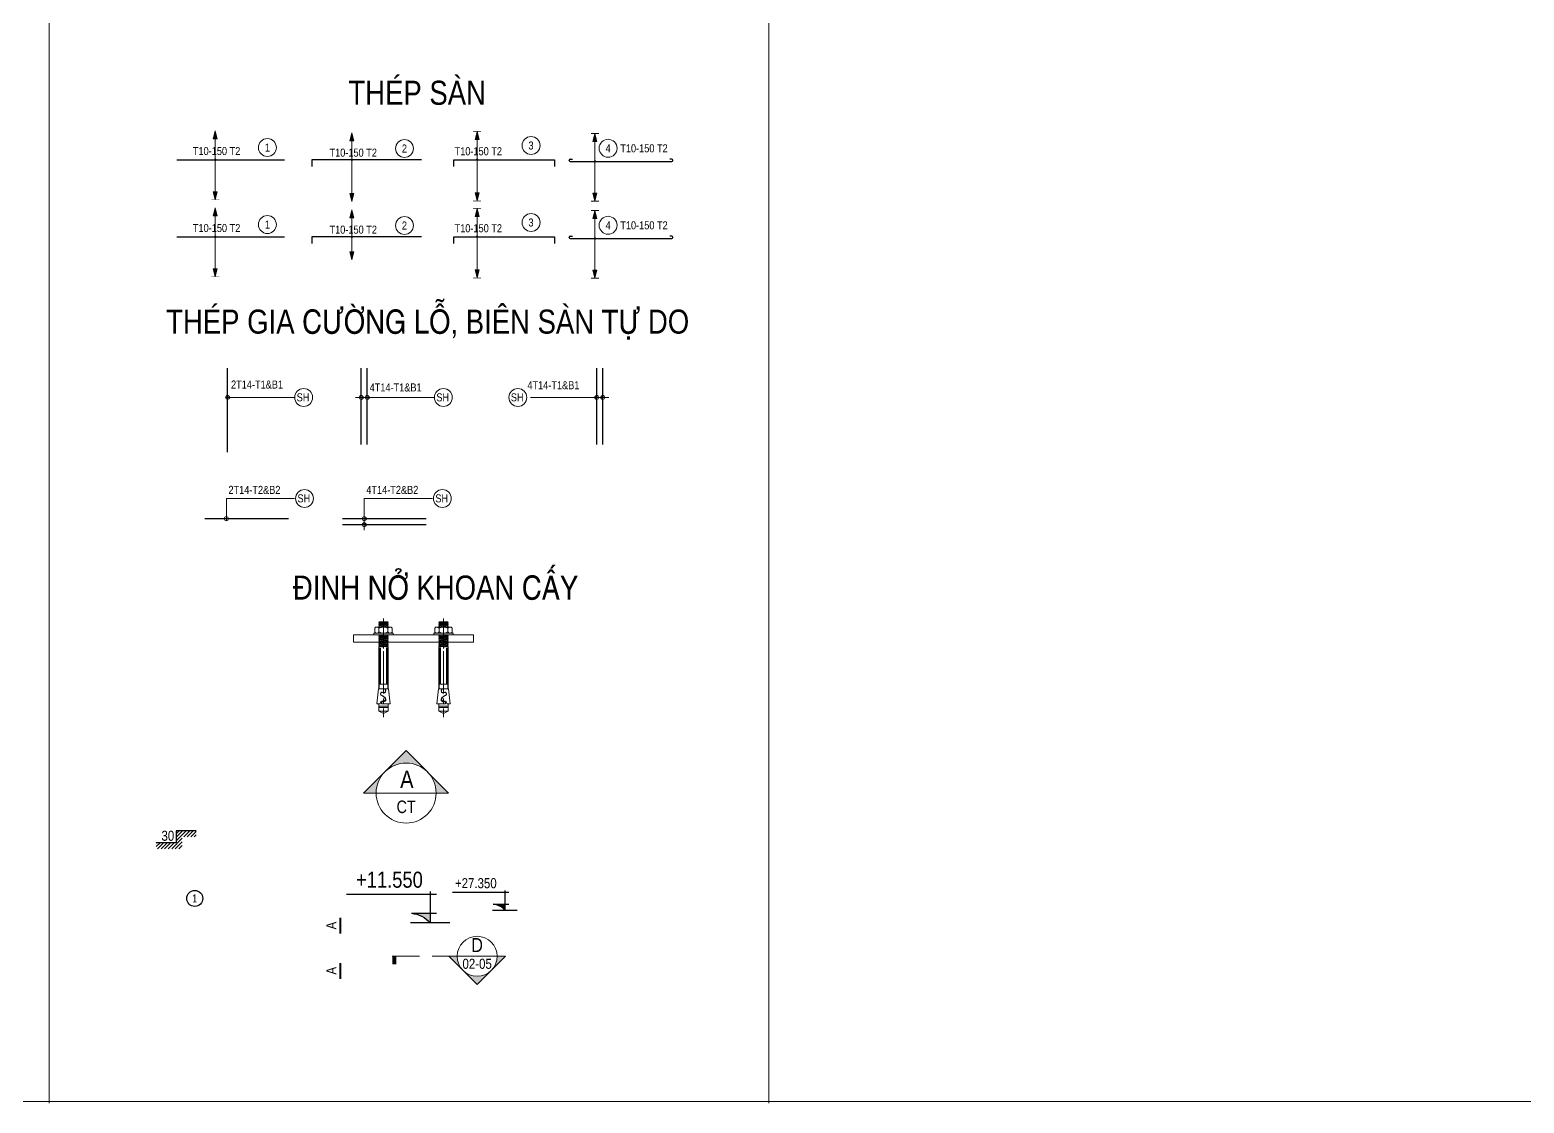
# Model space of a CAD drawing. Header units: millimetres. Extents: x -360107 to 123116000, y -52137 to 86044500.
# Drawn here: x -283743 to -246409, y 86883 to 113694 of the extents above; entities that cross this region are included whole.
import ezdxf
from ezdxf.enums import TextEntityAlignment as Align

# ---------------------------------------------------------------- set-up
doc = ezdxf.new("R2010")
doc.units = ezdxf.units.MM
doc.header["$LTSCALE"] = 100
doc.header["$MEASUREMENT"] = 0
for name, pattern in [('CENTER', [50.8, 31.75, -6.35, 6.35, -6.35]), ('CENTER2', [1.125, 0.75, -0.125, 0.125, -0.125]), ('HIDDEN2', [0.1875, 0.125, -0.0625])]:
    doc.linetypes.add(name, pattern=pattern)
for name, color, linetype in [('05-GB-Hatch', 8, 'Continuous'), ('10-GB-Text', 4, 'Continuous'), ('11-GB-Cao Do', 7, 'Continuous'), ('14-GB-Rebar-X', 201, 'Continuous'), ('15-GB-Rebar-Y', 5, 'Continuous'), ('19-GB-Tie', 210, 'Continuous'), ('25-GB-Thep GC', 6, 'Continuous')]:
    doc.layers.add(name, color=color, linetype=linetype)
for name, color, linetype, lineweight in [('12-GB-Ky Hieu', 232, 'Continuous', 13), ('13-GB-Dgc', 253, 'Continuous', 15), ('20-GB-GC', 145, 'Continuous', 25)]:
    doc.layers.add(name, color=color, linetype=linetype, lineweight=lineweight)
doc.styles.add('02-GB-VNI-Helve', font='VNI-Helve-Condense.TTF')
doc.styles.add('VNI-Helve', font='VNI-Helve-Condense.TTF')

# ---------------------------------------------------------------- blocks, each defined once
blk = doc.blocks.new('*U91')
at = {"layer": '13-GB-Dgc'}
h = blk.add_hatch(color=256, dxfattribs=at)
h.paths.add_polyline_path([(0, 520), (50, 520), (0, 720)])
h.paths.add_polyline_path([(0, 720), (-50, 520), (0, 520)])
h = blk.add_hatch(color=256, dxfattribs=at)
h.paths.add_polyline_path([(0, -800), (50, -800), (0, -1000)])
h.paths.add_polyline_path([(0, -1000), (-50, -800), (0, -800)])
blk.add_line((-960, 0), (1730, 0))
blk.add_line((0, 720), (0, -1000), dxfattribs=at)
at = {"layer": '13-GB-Dgc', "const_width": 5}
for points in [[(100, 720), (-100, 720)], [(100, -1000), (-100, -1000)]]:
    blk.add_lwpolyline(points, dxfattribs=at)
at = {"layer": '13-GB-Dgc'}
for points in [[(50, 520), (0, 720), (-50, 520)], [(50, -800), (0, -1000), (-50, -800)]]:
    blk.add_lwpolyline(points, close=True, dxfattribs=at)
at = {"layer": '13-GB-Dgc', "const_width": 30}
blk.add_lwpolyline([(-15, 0, 1), (15, 0, 1)], format="xyb", close=True, dxfattribs=at)
at = {"layer": '13-GB-Dgc'}
blk.add_circle((1301, 305), 224, dxfattribs=at)
at = {"layer": '10-GB-Text', "color": 141, "style": '02-GB-VNI-Helve'}
blk.add_attdef('1', text='', height=200, dxfattribs=at).set_placement((1302, 305), align=Align.MIDDLE_CENTER)
at = {"layer": '10-GB-Text', "color": 71, "style": '02-GB-VNI-Helve', "flags": 8}
blk.add_attdef('2', text='', height=200, dxfattribs=at).set_placement((-560, 218), align=Align.MIDDLE_LEFT)
blk = doc.blocks.new('*U98')
at = {"layer": '13-GB-Dgc'}
h = blk.add_hatch(color=256, dxfattribs=at)
h.paths.add_polyline_path([(0, 470), (50, 470), (0, 670)])
h.paths.add_polyline_path([(0, 670), (-50, 470), (0, 470)])
h = blk.add_hatch(color=256, dxfattribs=at)
h.paths.add_polyline_path([(0, -840), (50, -840), (0, -1040)])
h.paths.add_polyline_path([(0, -1040), (-50, -840), (0, -840)])
blk.add_lwpolyline([(1735, 0), (1735, 0, 0.414214), (1735, 0), (-1005, 0), (-1005, -170)], format="xyb")
blk.add_line((0, -1040), (0, 670), dxfattribs=at)
at = {"layer": '13-GB-Dgc', "const_width": 5}
for points in [[(100, 670), (-100, 670)], [(100, -1040), (-100, -1040)]]:
    blk.add_lwpolyline(points, dxfattribs=at)
at = {"layer": '13-GB-Dgc'}
for points in [[(50, 470), (0, 670), (-50, 470)], [(50, -840), (0, -1040), (-50, -840)]]:
    blk.add_lwpolyline(points, close=True, dxfattribs=at)
at = {"layer": '13-GB-Dgc', "const_width": 30}
blk.add_lwpolyline([(-15, 0, 1), (15, 0, 1)], format="xyb", close=True, dxfattribs=at)
at = {"layer": '13-GB-Dgc'}
blk.add_circle((1313, 281), 224, dxfattribs=at)
at = {"layer": '10-GB-Text', "color": 141, "style": '02-GB-VNI-Helve', "flags": 8}
blk.add_attdef('1', text='', height=200, dxfattribs=at).set_placement((1311, 281), align=Align.MIDDLE_CENTER)
at = {"layer": '10-GB-Text', "color": 71, "style": '02-GB-VNI-Helve', "flags": 8}
blk.add_attdef('2', text='', height=200, dxfattribs=at).set_placement((-560, 178), align=Align.MIDDLE_LEFT)
blk = doc.blocks.new('*U99')
at = {"layer": '13-GB-Dgc'}
h = blk.add_hatch(color=256, dxfattribs=at)
h.paths.add_polyline_path([(0, 510), (50, 510), (0, 710)])
h.paths.add_polyline_path([(0, 710), (-50, 510), (0, 510)])
h = blk.add_hatch(color=256, dxfattribs=at)
h.paths.add_polyline_path([(0, -830), (50, -830), (0, -1030)])
h.paths.add_polyline_path([(0, -1030), (-50, -830), (0, -830)])
blk.add_lwpolyline([(-585, -170), (-585, 0), (1935, 0), (1935, -170)])
blk.add_line((0, 710), (0, -1030), dxfattribs=at)
at = {"layer": '13-GB-Dgc', "const_width": 20}
for points in [[(100, 710), (-100, 710)], [(100, -1030), (-100, -1030)]]:
    blk.add_lwpolyline(points, dxfattribs=at)
at = {"layer": '13-GB-Dgc'}
for points in [[(50, 510), (0, 710), (-50, 510)], [(50, -830), (0, -1030), (-50, -830)]]:
    blk.add_lwpolyline(points, close=True, dxfattribs=at)
at = {"layer": '13-GB-Dgc', "const_width": 30}
blk.add_lwpolyline([(-15, 0, 1), (15, 0, 1)], format="xyb", close=True, dxfattribs=at)
at = {"layer": '13-GB-Dgc'}
blk.add_circle((1349, 356), 224, dxfattribs=at)
at = {"layer": '10-GB-Text', "color": 141, "style": 'VNI-Helve', "flags": 8}
blk.add_attdef('1', text='', height=200, dxfattribs=at).set_placement((1347, 356), align=Align.MIDDLE_CENTER)
at = {"layer": '10-GB-Text', "color": 71, "style": 'VNI-Helve', "flags": 8}
blk.add_attdef('2', text='', height=200, dxfattribs=at).set_placement((-562, 213), align=Align.MIDDLE_LEFT)
blk = doc.blocks.new('*U87')
at = {"layer": '13-GB-Dgc'}
blk.add_circle((735, 1902), 224, dxfattribs=at)
at = {"layer": '25-GB-Thep GC', "linetype": 'ByBlock'}
for points in [[(1910, 0), (1910, 0), (1910, 0), (0, 0), (0, 0)], [(1910, -150), (1910, -150), (1910, -150), (0, -150), (0, -150)]]:
    blk.add_lwpolyline(points, dxfattribs=at)
at = {"layer": '10-GB-Text', "color": 141, "style": '02-GB-VNI-Helve', "flags": 8}
blk.add_attdef('1', text='', height=200, rotation=90, dxfattribs=at).set_placement((732, 1886), align=Align.MIDDLE_CENTER)
at = {"layer": '10-GB-Text', "color": 71, "style": '02-GB-VNI-Helve', "flags": 8}
blk.add_attdef('2', text='', height=200, rotation=90, dxfattribs=at).set_placement((485, 60), align=Align.MIDDLE_LEFT)
blk = doc.blocks.new('*U89')
at = {"layer": '13-GB-Dgc'}
blk.add_circle((2491, 506), 224, dxfattribs=at)
at = {"layer": '25-GB-Thep GC', "linetype": 'ByBlock'}
for points in [[(2090, 0), (2090, 0), (2090, 0), (0, 0), (0, 0)], [(2090, -150), (2090, -150), (2090, -150), (0, -150), (0, -150)]]:
    blk.add_lwpolyline(points, dxfattribs=at)
at = {"layer": '10-GB-Text', "color": 71, "style": '02-GB-VNI-Helve', "flags": 8}
blk.add_attdef('2', text='', height=200, dxfattribs=at).set_placement((591, 721), align=Align.MIDDLE_LEFT)
at = {"layer": '10-GB-Text', "color": 141, "style": '02-GB-VNI-Helve', "flags": 8}
blk.add_attdef('1', text='', height=200, dxfattribs=at).set_placement((2475, 509), align=Align.MIDDLE_CENTER)
blk = doc.blocks.new('*U90')
at = {"layer": '13-GB-Dgc'}
blk.add_circle((735, 1902), 224, dxfattribs=at)
at = {"layer": '25-GB-Thep GC', "linetype": 'ByBlock'}
blk.add_lwpolyline([(2100, 0), (2100, 0), (2100, 0), (0, 0), (0, 0)], dxfattribs=at)
blk.add_lwpolyline([(2100, 0), (2100, 0), (2100, 0), (0, 0), (0, 0)], dxfattribs=at)
at = {"layer": '10-GB-Text', "color": 141, "style": '02-GB-VNI-Helve', "flags": 8}
blk.add_attdef('1', text='', height=200, rotation=90, dxfattribs=at).set_placement((732, 1886), align=Align.MIDDLE_CENTER)
at = {"layer": '10-GB-Text', "color": 71, "style": '02-GB-VNI-Helve', "flags": 8}
blk.add_attdef('2', text='', height=200, rotation=90, dxfattribs=at).set_placement((412, 87), align=Align.MIDDLE_LEFT)
blk = doc.blocks.new('*U88')
at = {"layer": '13-GB-Dgc'}
blk.add_circle((2491, 506), 224, dxfattribs=at)
at = {"layer": '25-GB-Thep GC', "linetype": 'ByBlock'}
blk.add_lwpolyline([(2090, 0), (2090, 0), (2090, 0), (0, 0), (0, 0)], dxfattribs=at)
blk.add_lwpolyline([(2090, 0), (2090, 0), (2090, 0), (0, 0), (0, 0)], dxfattribs=at)
at = {"layer": '10-GB-Text', "color": 71, "style": '02-GB-VNI-Helve', "flags": 8}
blk.add_attdef('2', text='', height=200, dxfattribs=at).set_placement((591, 721), align=Align.MIDDLE_LEFT)
at = {"layer": '10-GB-Text', "color": 141, "style": '02-GB-VNI-Helve', "flags": 8}
blk.add_attdef('1', text='', height=200, dxfattribs=at).set_placement((2475, 509), align=Align.MIDDLE_CENTER)
blk = doc.blocks.new('SN3')
at = {"layer": '12-GB-Ky Hieu'}
h = blk.add_hatch(color=256, dxfattribs=at)
edge = h.paths.add_edge_path()
edge.add_line((-849, 0), (-424, 424))
edge.add_ellipse((0, 0), major_axis=(-424, 424), ratio=1, start_angle=0, end_angle=45)
edge.add_line((-600, 0), (-849, 0))
edge = h.paths.add_edge_path()
edge.add_line((-424, 424), (0, 849))
edge.add_line((0, 849), (424, 424))
edge.add_ellipse((0, 0), major_axis=(-424, -424), ratio=1, start_angle=180, end_angle=225)
edge.add_ellipse((0, 0), major_axis=(-424, 424), ratio=1, start_angle=315, end_angle=360)
edge = h.paths.add_edge_path()
edge.add_ellipse((0, 0), major_axis=(-424, -424), ratio=1, start_angle=135, end_angle=180)
edge.add_line((424, 424), (849, 0))
edge.add_line((849, 0), (600, 0))
blk.add_line((-600, 0), (600, 0), dxfattribs=at)
blk.add_lwpolyline([(-600, 0), (-849, 0), (0, 849), (849, 0), (600, 0)], dxfattribs=at)
blk.add_circle((0, 0), 600, dxfattribs=at)
at = {"layer": '12-GB-Ky Hieu', "color": 4, "style": '02-GB-VNI-Helve'}
for tag, height, p in [('SN3', 350, (15, 100)), ('REF', 250, (0, -400))]:
    blk.add_attdef(tag, text='', height=height, dxfattribs=at).set_placement(p, align=Align.CENTER)
blk = doc.blocks.new('*U76')
at = {"layer": '13-GB-Dgc'}
blk.add_circle((735, -2121), 224, dxfattribs=at)
at = {"layer": '25-GB-Thep GC', "linetype": 'ByBlock'}
for points in [[(1910, 0), (1910, 0), (1910, 0), (0, 0), (0, 0)], [(1910, -150), (1910, -150), (1910, -150), (0, -150), (0, -150)]]:
    blk.add_lwpolyline(points, dxfattribs=at)
at = {"layer": '10-GB-Text', "color": 71, "style": '02-GB-VNI-Helve', "flags": 8}
blk.add_attdef('2', text='', height=200, rotation=90, dxfattribs=at).set_placement((429, -1883), align=Align.MIDDLE_LEFT)
at = {"layer": '10-GB-Text', "color": 141, "style": '02-GB-VNI-Helve', "flags": 8}
blk.add_attdef('1', text='', height=200, rotation=90, dxfattribs=at).set_placement((732, -2138), align=Align.MIDDLE_CENTER)
blk = doc.blocks.new('*U67')
at = {"layer": '13-GB-Dgc'}
h = blk.add_hatch(color=256, dxfattribs=at)
h.paths.add_polyline_path([(0, 500), (50, 500), (0, 700)])
h.paths.add_polyline_path([(0, 700), (-50, 500), (0, 500)])
h = blk.add_hatch(color=256, dxfattribs=at)
h.paths.add_polyline_path([(0, -790), (50, -790), (0, -990)])
h.paths.add_polyline_path([(0, -990), (-50, -790), (0, -790)])
for p, q in [((-640, 25), (-640, 35)), ((-615, 60), (-560, 60)), ((-615, 0), (1925, 0)), ((1925, 60), (1870, 60)), ((1950, 25), (1950, 35))]:
    blk.add_line(p, q)
for centre, start, end in [((-615, 35), 90, 180), ((-615, 25), 180, 270), ((1925, 35), 0, 90), ((1925, 25), 270, 0)]:
    blk.add_arc(centre, 25, start, end)
blk.add_line((0, 700), (0, -990), dxfattribs=at)
at = {"layer": '13-GB-Dgc', "const_width": 20}
for points in [[(100, 700), (-100, 700)], [(100, -990), (-100, -990)]]:
    blk.add_lwpolyline(points, dxfattribs=at)
at = {"layer": '13-GB-Dgc'}
for points in [[(50, 500), (0, 700), (-50, 500)], [(50, -790), (0, -990), (-50, -790)]]:
    blk.add_lwpolyline(points, close=True, dxfattribs=at)
at = {"layer": '13-GB-Dgc', "const_width": 30}
blk.add_lwpolyline([(-15, 0, 1), (15, 0, 1)], format="xyb", close=True, dxfattribs=at)
at = {"layer": '13-GB-Dgc'}
blk.add_circle((330, 330), 224, dxfattribs=at)
at = {"layer": '10-GB-Text', "color": 141, "style": 'VNI-Helve', "flags": 8}
blk.add_attdef('1', text='', height=200, dxfattribs=at).set_placement((331, 330), align=Align.MIDDLE_CENTER)
at = {"layer": '10-GB-Text', "color": 71, "style": 'VNI-Helve', "flags": 8}
blk.add_attdef('2', text='', height=200, dxfattribs=at).set_placement((634, 330), align=Align.MIDDLE_LEFT)
blk = doc.blocks.new('*U62')
at = {"layer": '13-GB-Dgc'}
h = blk.add_hatch(color=256, dxfattribs=at)
h.paths.add_polyline_path([(0, 520), (50, 520), (0, 720)])
h.paths.add_polyline_path([(0, 720), (-50, 520), (0, 520)])
h = blk.add_hatch(color=256, dxfattribs=at)
h.paths.add_polyline_path([(0, -800), (50, -800), (0, -1000)])
h.paths.add_polyline_path([(0, -1000), (-50, -800), (0, -800)])
blk.add_line((-960, 0), (1730, 0))
blk.add_line((0, 720), (0, -1000), dxfattribs=at)
at = {"layer": '13-GB-Dgc', "const_width": 5}
for points in [[(100, 720), (-100, 720)], [(100, -1000), (-100, -1000)]]:
    blk.add_lwpolyline(points, dxfattribs=at)
at = {"layer": '13-GB-Dgc'}
for points in [[(50, 520), (0, 720), (-50, 520)], [(50, -800), (0, -1000), (-50, -800)]]:
    blk.add_lwpolyline(points, close=True, dxfattribs=at)
at = {"layer": '13-GB-Dgc', "const_width": 30}
blk.add_lwpolyline([(-15, 0, 1), (15, 0, 1)], format="xyb", close=True, dxfattribs=at)
at = {"layer": '13-GB-Dgc'}
blk.add_circle((1301, 305), 224, dxfattribs=at)
at = {"layer": '10-GB-Text', "color": 141, "style": '02-GB-VNI-Helve'}
blk.add_attdef('1', text='', height=200, dxfattribs=at).set_placement((1302, 305), align=Align.MIDDLE_CENTER)
at = {"layer": '10-GB-Text', "color": 71, "style": '02-GB-VNI-Helve', "flags": 8}
blk.add_attdef('2', text='', height=200, dxfattribs=at).set_placement((-560, 218), align=Align.MIDDLE_LEFT)
blk = doc.blocks.new('*U63')
at = {"layer": '13-GB-Dgc'}
h = blk.add_hatch(color=256, dxfattribs=at)
h.paths.add_polyline_path([(0, 470), (50, 470), (0, 670)])
h.paths.add_polyline_path([(0, 670), (-50, 470), (0, 470)])
h = blk.add_hatch(color=256, dxfattribs=at)
h.paths.add_polyline_path([(0, -380), (50, -380), (0, -580)])
h.paths.add_polyline_path([(0, -580), (-50, -380), (0, -380)])
blk.add_lwpolyline([(1735, 0), (1735, 0, 0.414214), (1735, 0), (-1005, 0), (-1005, -170)], format="xyb")
blk.add_line((0, -580), (0, 670), dxfattribs=at)
at = {"layer": '13-GB-Dgc', "const_width": 5}
for points in [[(100, 670), (-100, 670)], [(100, -580), (-100, -580)]]:
    blk.add_lwpolyline(points, dxfattribs=at)
at = {"layer": '13-GB-Dgc'}
for points in [[(50, 470), (0, 670), (-50, 470)], [(50, -380), (0, -580), (-50, -380)]]:
    blk.add_lwpolyline(points, close=True, dxfattribs=at)
at = {"layer": '13-GB-Dgc', "const_width": 30}
blk.add_lwpolyline([(-15, 0, 1), (15, 0, 1)], format="xyb", close=True, dxfattribs=at)
at = {"layer": '13-GB-Dgc'}
blk.add_circle((1313, 281), 224, dxfattribs=at)
at = {"layer": '10-GB-Text', "color": 141, "style": '02-GB-VNI-Helve', "flags": 8}
blk.add_attdef('1', text='', height=200, dxfattribs=at).set_placement((1311, 281), align=Align.MIDDLE_CENTER)
at = {"layer": '10-GB-Text', "color": 71, "style": '02-GB-VNI-Helve', "flags": 8}
blk.add_attdef('2', text='', height=200, dxfattribs=at).set_placement((-560, 178), align=Align.MIDDLE_LEFT)
blk = doc.blocks.new('*U64')
at = {"layer": '13-GB-Dgc'}
h = blk.add_hatch(color=256, dxfattribs=at)
h.paths.add_polyline_path([(0, 510), (50, 510), (0, 710)])
h.paths.add_polyline_path([(0, 710), (-50, 510), (0, 510)])
h = blk.add_hatch(color=256, dxfattribs=at)
h.paths.add_polyline_path([(0, -830), (50, -830), (0, -1030)])
h.paths.add_polyline_path([(0, -1030), (-50, -830), (0, -830)])
blk.add_lwpolyline([(-585, -170), (-585, 0), (1935, 0), (1935, -170)])
blk.add_line((0, 710), (0, -1030), dxfattribs=at)
at = {"layer": '13-GB-Dgc', "const_width": 20}
for points in [[(100, 710), (-100, 710)], [(100, -1030), (-100, -1030)]]:
    blk.add_lwpolyline(points, dxfattribs=at)
at = {"layer": '13-GB-Dgc'}
for points in [[(50, 510), (0, 710), (-50, 510)], [(50, -830), (0, -1030), (-50, -830)]]:
    blk.add_lwpolyline(points, close=True, dxfattribs=at)
at = {"layer": '13-GB-Dgc', "const_width": 30}
blk.add_lwpolyline([(-15, 0, 1), (15, 0, 1)], format="xyb", close=True, dxfattribs=at)
at = {"layer": '13-GB-Dgc'}
blk.add_circle((1349, 356), 224, dxfattribs=at)
at = {"layer": '10-GB-Text', "color": 141, "style": 'VNI-Helve', "flags": 8}
blk.add_attdef('1', text='', height=200, dxfattribs=at).set_placement((1347, 356), align=Align.MIDDLE_CENTER)
at = {"layer": '10-GB-Text', "color": 71, "style": 'VNI-Helve', "flags": 8}
blk.add_attdef('2', text='', height=200, dxfattribs=at).set_placement((-562, 213), align=Align.MIDDLE_LEFT)
blk = doc.blocks.new('*U66')
at = {"layer": '13-GB-Dgc'}
h = blk.add_hatch(color=256, dxfattribs=at)
h.paths.add_polyline_path([(0, 500), (50, 500), (0, 700)])
h.paths.add_polyline_path([(0, 700), (-50, 500), (0, 500)])
h = blk.add_hatch(color=256, dxfattribs=at)
h.paths.add_polyline_path([(0, -790), (50, -790), (0, -990)])
h.paths.add_polyline_path([(0, -990), (-50, -790), (0, -790)])
for p, q in [((-640, 25), (-640, 35)), ((-615, 60), (-560, 60)), ((-615, 0), (1925, 0)), ((1925, 60), (1870, 60)), ((1950, 25), (1950, 35))]:
    blk.add_line(p, q)
for centre, start, end in [((-615, 35), 90, 180), ((-615, 25), 180, 270), ((1925, 35), 0, 90), ((1925, 25), 270, 0)]:
    blk.add_arc(centre, 25, start, end)
blk.add_line((0, 700), (0, -990), dxfattribs=at)
at = {"layer": '13-GB-Dgc', "const_width": 20}
for points in [[(100, 700), (-100, 700)], [(100, -990), (-100, -990)]]:
    blk.add_lwpolyline(points, dxfattribs=at)
at = {"layer": '13-GB-Dgc'}
for points in [[(50, 500), (0, 700), (-50, 500)], [(50, -790), (0, -990), (-50, -790)]]:
    blk.add_lwpolyline(points, close=True, dxfattribs=at)
at = {"layer": '13-GB-Dgc', "const_width": 30}
blk.add_lwpolyline([(-15, 0, 1), (15, 0, 1)], format="xyb", close=True, dxfattribs=at)
at = {"layer": '13-GB-Dgc'}
blk.add_circle((330, 330), 224, dxfattribs=at)
at = {"layer": '10-GB-Text', "color": 141, "style": 'VNI-Helve', "flags": 8}
blk.add_attdef('1', text='', height=200, dxfattribs=at).set_placement((331, 330), align=Align.MIDDLE_CENTER)
at = {"layer": '10-GB-Text', "color": 71, "style": 'VNI-Helve', "flags": 8}
blk.add_attdef('2', text='', height=200, dxfattribs=at).set_placement((634, 330), align=Align.MIDDLE_LEFT)
blk = doc.blocks.new('DINHKHOANCAY')
at = {"layer": '12-GB-Ky Hieu', "linetype": 'CENTER2'}
blk.add_line((0, 41), (0, -205.1), dxfattribs=at)
at = {"layer": '12-GB-Ky Hieu'}
for p, q in [((24.2, 4.4), (-24.2, 4.4)), ((-24.2, 0), (-24.2, 4.4)), ((24.2, 0), (-24.2, 0)), ((-22, 7), (-22, 17)), ((16.7, 19.7), (-16.7, 19.7)), ((-10.2, 33.1), (-12, 31.4)), ((-12, 31.4), (12, 27.9)), ((-10.2, 29.6), (-12, 31.4)), ((-10.2, 29.6), (-12, 27.8)), ((-12, 27.8), (12, 24.1)), ((-10.2, 26), (-12, 27.8)), ((-10.2, 26), (-12, 24.2)), ((12, 20.5), (-12, 24.2)), ((-10.2, 22.4), (-12, 24.2)), ((-10.2, 22.4), (-12, 20.6)), ((-6, 19.7), (-12, 20.6)), ((-11, 19.7), (-12, 20.6)), ((-11.2, 16.7), (-11.2, 7.4)), ((-10.2, 33.1), (10.2, 29.6)), ((12, 31.4), (-10.2, 33.1)), ((-10.2, 29.6), (10.2, 26)), ((10.2, 22.4), (-10.2, 26)), ((-10.2, 22.4), (5.3, 19.7)), ((10.2, 33.1), (-10, 33.1)), ((-1.8, 0), (12, -2.1)), ((12, 31.3), (10.2, 33.1)), ((12, 31.4), (10.2, 29.6)), ((12, 27.8), (10.2, 29.6)), ((12, 27.8), (10.2, 26)), ((12, 24.2), (10.2, 26)), ((12, 24.2), (10.2, 22.4)), ((12, 20.6), (10.2, 22.4)), ((12, 20.6), (11.1, 19.7)), ((11.2, 16.7), (11.2, 7.4)), ((22, 7), (22, 17)), ((24.2, 0), (24.2, 4.4)), ((-10.2, 0), (-12, -1.8)), ((-10.2, -3.6), (-12, -1.8)), ((-12, -1.9), (12, -5.5)), ((-10.2, -3.6), (-12, -5.4)), ((-12, -5.4), (12, -9)), ((-10.2, -7.2), (-12, -5.4)), ((-10.2, -7.2), (-12, -9)), ((-12, -9), (12, -12.7)), ((-10.2, -10.8), (-12, -9)), ((-10.2, -10.8), (-12, -12.6)), ((-12, -12.6), (12, -16.2)), ((-10.2, -14.4), (-12, -12.6)), ((-10.2, -14.4), (-12, -16.1)), ((-10.2, -17.9), (-12, -16.1)), ((-12, -16.2), (12, -19.9)), ((-10.2, -17.9), (-12, -19.7)), ((-10.2, -21.5), (-12, -19.7)), ((-12, -19.8), (12, -23.5)), ((-10.2, -21.5), (-12, -23.3)), ((-10.2, -25.1), (-12, -23.3)), ((-12, -23.4), (12, -27)), ((-10.2, -25.1), (-12, -26.9)), ((-10.2, -28.7), (-12, -26.9)), ((-12, -27), (12, -30.6)), ((-10.2, -28.7), (-12, -30.5)), ((-12, -30.5), (-12, -134.8)), ((-11.5, -31.9), (-11.5, -122.6)), ((-10.8, -31.9), (-10.8, -122.6)), ((-10.2, -0.3), (10.2, -3.8)), ((-10.2, -3.6), (10.2, -7.1)), ((10.2, -10.7), (-10.2, -7.2)), ((10.2, -14.4), (-10.2, -10.8)), ((10.2, -17.9), (-10.2, -14.4)), ((10.2, -21.6), (-10.2, -18)), ((10.2, -25.2), (-10.2, -21.6)), ((10.2, -28.7), (-10.2, -25.2)), ((-0.7, -30.6), (-10.2, -28.9)), ((-10.1, -31.9), (-10.1, -122.6)), ((-7.6, -31.9), (-7.6, -122.6)), ((7.6, -31.9), (7.6, -122.6)), ((10.1, -31.9), (10.1, -122.6)), ((12, -2.1), (10.2, -0.3)), ((12, -2), (10.2, -3.8)), ((12, -5.6), (10.2, -3.8)), ((12, -5.6), (10.2, -7.4)), ((12, -9.2), (10.2, -7.4)), ((12, -9.2), (10.2, -11)), ((12, -12.8), (10.2, -11)), ((12, -12.8), (10.2, -14.5)), ((12, -16.3), (10.2, -14.5)), ((12, -16.3), (10.2, -18.1)), ((12, -19.9), (10.2, -18.1)), ((12, -19.9), (10.2, -21.7)), ((12, -23.5), (10.2, -21.7)), ((12, -23.5), (10.2, -25.3)), ((12, -27.1), (10.2, -25.3)), ((12, -27.1), (10.2, -28.9)), ((12, -30.7), (10.2, -28.9)), ((10.8, -31.9), (10.8, -122.6)), ((11.5, -31.9), (11.5, -122.6)), ((12, -30.5), (12, -134.8)), ((-16.4, -172.4), (-12.6, -134.7)), ((-12.6, -134.7), (0, -134.7)), ((-10.7, -123.2), (0, -123.2)), ((-10.7, -134.7), (-10.7, -123.2)), ((10.7, -123.2), (0, -123.2)), ((12.6, -134.7), (0, -134.7)), ((10.7, -134.7), (10.7, -123.2)), ((16.4, -172.4), (12.6, -134.7)), ((-16.4, -172.4), (-8.6, -172.4)), ((-12, -172.4), (-12, -190)), ((-12, -178.3), (0.2, -178.3)), ((-12, -181.2), (0, -181.2)), ((-3.7, -172.4), (0, -172.4)), ((12, -178.3), (-0.2, -178.3)), ((16.4, -172.4), (0, -172.4)), ((12, -181.2), (0, -181.2)), ((12, -172.4), (12, -190)), ((-12, -190), (0, -196.4)), ((-12, -190), (0, -190)), ((12, -190), (0, -196.4)), ((12, -190), (0, -190))]:
    blk.add_line(p, q, dxfattribs=at)
at = {"layer": '12-GB-Ky Hieu', "linetype": 'CENTER'}
blk.add_line((0, -40.1), (0, -136.7), dxfattribs=at)
at = {"layer": '12-GB-Ky Hieu'}
for points in [[(3.5, -134.7), (4.5, -136.8), (5.1, -140), (4.8, -142.2), (3.8, -143.4), (2.4, -144.1), (0.7, -144.1), (-1.4, -143.7), (-3.5, -142.9), (-5.8, -142.9), (-7, -144.5), (-7.5, -146.2), (-7.4, -149), (-6.2, -150.7), (-4.8, -151.6), (-1.5, -153.3), (0.5, -154.5), (2.5, -156.5), (4, -159.1), (4.5, -159.7), (4.7, -162.5), (3.9, -163.3), (2.1, -164.6), (-0.2, -165.3), (-2.2, -165.2), (-4.6, -165.1), (-6.4, -166), (-7.5, -167.8), (-8.1, -170.9), (-8.6, -172.4)], [(3.7, -134.7), (5, -137), (5.5, -139.7), (5.4, -141.9), (4.6, -143.4), (3, -144.6), (0.2, -144.8), (-0.9, -144.5), (-2.4, -143.9), (-3.8, -143.4), (-5.1, -143.5), (-6, -144), (-6.6, -145.3), (-6.9, -146.6), (-6.9, -147.5), (-6.7, -148.8), (-5.6, -150.3), (-3.5, -151.5), (-1.4, -152.5), (0.3, -153.5), (1.9, -154.3), (3, -155.3), (4, -156.5), (5, -158.3), (5.8, -160.5), (6.1, -162.4), (5.8, -163.9), (4.5, -165.6), (1.3, -167), (-0.8, -166.9), (-3.3, -167.1), (-4.6, -167.7), (-5, -168.4), (-5.2, -169.6), (-5.2, -170.3), (-5.3, -171), (-5, -171.6), (-4.5, -171.8), (-3.6, -172.4)]]:
    blk.add_lwpolyline(points, dxfattribs=at)
for centre, radius, start, end in [((-16.7, 13.1), 6.6, 32.6449, 143.1914), ((-16.7, 11), 6.6, 216.8086, 327.3551), ((0, -2.3), 22, 59.5226, 120.4774), ((0, 26.4), 22, 239.5226, 300.4774), ((16.7, 13.1), 6.6, 36.8086, 147.3551), ((16.7, 11), 6.6, 212.6449, 323.1914)]:
    blk.add_arc(centre, radius, start, end, dxfattribs=at)
blk = doc.blocks.new('CAO DO DAM 2')
at = {"layer": '11-GB-Cao Do'}
h = blk.add_hatch(color=7, dxfattribs=at)
edge = h.paths.add_edge_path()
edge.add_line((405.4, -120), (522.7, -120))
edge.add_line((522.7, -120), (522.7, -180))
edge.add_ellipse((390.5, -293.8), major_axis=(-0.1, 174.5), ratio=1, start_angle=-49.29549, end_angle=-4.9248)
at = {"layer": '11-GB-Cao Do', "color": 7}
for p, q in [((0, 0), (562.7, 0)), ((522.7, 16.7), (522.7, -180)), ((645.7, -180), (399.7, -180)), ((405.4, -120), (562.7, -120))]:
    blk.add_line(p, q, dxfattribs=at)
at = {"layer": '11-GB-Cao Do', "color": 7, "extrusion": (0, 0, -1)}
blk.add_ellipse((390.5, -293.8), major_axis=(0, 174.5), ratio=1, start_param=0.085793, end_param=0.860207, dxfattribs=at)
at = {"layer": '11-GB-Cao Do', "color": 7, "style": '02-GB-VNI-Helve'}
for tag, p in [('5', (268.6, 734.3)), ('4', (268.6, 573.2)), ('3', (268.6, 412.1)), ('1', (268.6, 251.1)), ('2', (268.6, 90))]:
    blk.add_attdef(tag, text='', height=100, dxfattribs=at).set_placement(p, align=Align.MIDDLE)
blk = doc.blocks.new('*U65')
blk.add_hatch(color=256).paths.add_polyline_path([(180736, 206515), (180825, 206515), (180825, 206715), (180736, 206715)])
h = blk.add_hatch(color=256)
edge = h.paths.add_edge_path()
edge.add_line((182356, 206715), (182149, 206715))
edge.add_line((182149, 206715), (182856, 206008))
edge.add_line((182856, 206008), (183563, 206715))
edge.add_line((183563, 206715), (183356, 206715))
edge.add_arc((182856, 206715), 500, 180, 360, ccw=False)
for p, q in [((180736, 206715), (181136, 206715)), ((180825, 206515), (180825, 206715)), ((182356, 206715), (183356, 206715))]:
    blk.add_line(p, q)
at = {"linetype": 'HIDDEN2', "ltscale": 50}
blk.add_line((182356, 206715), (181136, 206715), dxfattribs=at)
blk.add_lwpolyline([(182356, 206715), (182149, 206715), (182856, 206008), (183563, 206715), (183356, 206715, -1)], format="xyb", close=True)
blk.add_circle((182856, 206715), 500)
at = {"style": 'VNI-Helve', "flags": 8}
blk.add_attdef('A', text='', height=350, dxfattribs=at).set_placement((182856, 206715), align=Align.BOTTOM_CENTER)
blk.add_attdef('S-111', text='', height=250, dxfattribs=at).set_placement((182856, 206653), align=Align.TOP_CENTER)
blk = doc.blocks.new('Cao do')
at = {"layer": '11-GB-Cao Do'}
h = blk.add_hatch(color=7, dxfattribs=at)
edge = h.paths.add_edge_path()
edge.add_line((-293, 150), (0, 150))
edge.add_line((0, 150), (0, 0))
edge.add_ellipse((-331, -285), major_axis=(-308, 308), ratio=1, start_angle=265.723, end_angle=310.0937)
at = {"layer": '11-GB-Cao Do', "color": 7}
for p, q in [((-1307, 450), (100, 450)), ((0, 492), (0, 0)), ((-293, 150), (100, 150)), ((-307, 0), (307, 0))]:
    blk.add_line(p, q, dxfattribs=at)
blk.add_arc((-331, -285), 436, 40.723, 85.0937, dxfattribs=at)
at = {"layer": '11-GB-Cao Do', "style": '02-GB-VNI-Helve'}
blk.add_attdef('%%P0.000', text='', height=250, dxfattribs=at).set_placement((-728, 675), align=Align.MIDDLE)
blk = doc.blocks.new('GC SAN')
at = {"layer": '05-GB-Hatch'}
h = blk.add_hatch(dxfattribs=at)
h.set_pattern_fill('ANSI31', color=256, scale=500, style=0)
h.set_pattern_definition([(45, (-368687.85, 45405.355), (-44.194174, 44.194174), [])])
h.paths.add_polyline_path([(500, 300), (500, 150), (150, 150), (150, -150), (-500, -150), (-500, 0), (0, 0), (0, 300)])
blk.add_lwpolyline([(500, 300), (0, 300), (0, 0), (-500, 0)], dxfattribs=at)
at = {"layer": '10-GB-Text', "style": '02-GB-VNI-Helve'}
blk.add_attdef('SSLAB', text='', height=250, dxfattribs=at).set_placement((-50, 53), align=Align.RIGHT)
blk = doc.blocks.new('Daucat')
at = {"layer": '12-GB-Ky Hieu', "const_width": 100}
blk.add_lwpolyline([(-800, 0), (0, 0)], dxfattribs=at)
at = {"layer": '12-GB-Ky Hieu', "style": '02-GB-VNI-Helve'}
blk.add_attdef('A', text='', height=500, dxfattribs=at).set_placement((-387, 450), align=Align.MIDDLE)
blk = doc.blocks.new('So hieu thep')
at = {"layer": '20-GB-GC', "color": 145}
blk.add_circle((0, 0), 200, dxfattribs=at)
at = {"layer": '10-GB-Text', "color": 141, "style": '02-GB-VNI-Helve'}
blk.add_attdef('A', text='', height=200, dxfattribs=at).set_placement((0, 0), align=Align.MIDDLE_CENTER)

msp = doc.modelspace()

# ---------------------------------------------------------------- linework, layer by layer
at = {"layer": '12-GB-Ky Hieu'}
msp.add_line((-357957.5, 86926.9), (-211716.2, 86926.9), dxfattribs=at)
for points in [[(-283264.7, 141624.2), (-283264.7, 86883.1)], [(-265276.8, 141624.2), (-265276.8, 86883.1)]]:
    msp.add_lwpolyline(points, dxfattribs=at)
at = {"layer": '12-GB-Ky Hieu', "ltscale": 50}
msp.add_lwpolyline([(-275658.5, 98578.3), (-275658.5, 98398.3), (-272658.5, 98398.3), (-272658.5, 98578.3)], close=True, dxfattribs=at)
at = {"layer": '20-GB-GC', "lineweight": 13}
for points in [[(-278854.6, 104511.5), (-277137.9, 104511.5)], [(-275607, 104511.5), (-273647.4, 104511.5)], [(-269278.4, 104511.5), (-271238, 104511.5)], [(-278834.6, 101431.3), (-278834.6, 101987.2), (-277128.8, 101987.2)], [(-275390.1, 101197.7), (-275390.1, 101987.2), (-273684.3, 101987.2)]]:
    msp.add_lwpolyline(points, dxfattribs=at)
for centre in [(-278804.6, 104511.5), (-275464.2, 104511.5), (-275314.2, 104511.5), (-269579.3, 104511.5), (-269429.3, 104511.5), (-278834.6, 101481.3), (-275390.1, 101481.3), (-275390.1, 101331.3)]:
    msp.add_circle(centre, 50, dxfattribs=at)

# ---------------------------------------------------------------- block references
at = {"yscale": 10, "zscale": 10}
for p, xscale in [((-274908.5, 98578.3), 10), ((-273408.5, 98578.3), -10)]:
    msp.add_blockref('DINHKHOANCAY', p, dxfattribs=dict(at, xscale=xscale))
ref = msp.add_blockref('SN3', (-274342.7, 94629), dxfattribs=dict(xscale=1.25, yscale=1.25, zscale=1.25))
ref.add_attrib('SN3', 'A', dxfattribs={"layer": '12-GB-Ky Hieu', "color": 4, "height": 437.5, "style": 'VNI-Helve'}).set_placement((-274324.5, 94754), align=Align.CENTER)
ref.add_attrib('REF', 'CT', dxfattribs={"layer": '12-GB-Ky Hieu', "color": 4, "height": 312.5, "style": 'VNI-Helve'}).set_placement((-274342.7, 94129), align=Align.CENTER)
ref = msp.add_blockref('GC SAN', (-280086.5, 93384.5))
ref.add_attrib('SSLAB', '30', dxfattribs={"layer": '10-GB-Text', "height": 250, "style": 'VNI-Helve'}).set_placement((-280136.4, 93437.1), align=Align.RIGHT)
at = {"layer": '11-GB-Cao Do'}
ref = msp.add_blockref('CAO DO DAM 2', (-275833.9, 92104.3), dxfattribs=dict(at, xscale=4, yscale=4, zscale=4))
ref.add_attrib('2', '+11.550', dxfattribs={"color": 7, "height": 400, "style": 'VNI-Helve'}).set_placement((-274759.5, 92464.3), align=Align.MIDDLE)
ref = msp.add_blockref('Cao do', (-271873.7, 91702.8), dxfattribs=at)
ref.add_attrib('%%P0.000', '+27.350', dxfattribs={"height": 250, "style": 'VNI-Helve'}).set_placement((-272601.2, 92377.8), align=Align.MIDDLE)
at = {"layer": '12-GB-Ky Hieu'}
ref = msp.add_blockref('Daucat', (-275988.1, 91511.9), dxfattribs=dict(at, xscale=0.5, yscale=0.5, zscale=0.5, rotation=90))
ref.add_attrib('A', 'A', dxfattribs={"height": 250, "rotation": 90, "style": 'VNI-Helve'}).set_placement((-276213.1, 91318.2), align=Align.MIDDLE)
ref = msp.add_blockref('*U65', (-455423.8, -116163.9), dxfattribs=at)
ref.add_attrib('S-111', '02-05', dxfattribs={"layer": '0', "height": 250, "style": 'VNI-Helve'}).set_placement((-272568.1, 90488.7), align=Align.TOP_CENTER)
ref.add_attrib('A', 'D', dxfattribs={"layer": '0', "height": 350, "style": 'VNI-Helve'}).set_placement((-272568.1, 90551.2), align=Align.BOTTOM_CENTER)
ref = msp.add_blockref('Daucat', (-275988.1, 90383.3), dxfattribs=dict(at, xscale=0.5, yscale=0.5, zscale=0.5, rotation=90))
ref.add_attrib('A', 'A', dxfattribs={"height": 250, "rotation": 90, "style": 'VNI-Helve'}).set_placement((-276213.1, 90189.5), align=Align.MIDDLE)
at = {"layer": '14-GB-Rebar-X'}
for name, p, values in [('*U62', (-279110, 108525.8), {'1': '1', '2': 'T10-150 T2'}), ('*U63', (-275696.2, 108525.8), {'1': '2', '2': 'T10-150 T2'}), ('*U64', (-272569.4, 108525.8), {'1': '3', '2': 'T10-150 T2'}), ('*U66', (-269625.7, 108482.1), {'1': '4', '2': 'T10-150 T2'})]:
    msp.add_blockref(name, p, dxfattribs=at).add_auto_attribs(values)
at = {"layer": '15-GB-Rebar-Y'}
for name, p, values in [('*U91', (-279110, 110449.4), {'1': '1', '2': 'T10-150 T2'}), ('*U98', (-275696.2, 110449.4), {'1': '2', '2': 'T10-150 T2'}), ('*U99', (-272569.4, 110449.4), {'1': '3', '2': 'T10-150 T2'}), ('*U67', (-269625.7, 110405.7), {'1': '4', '2': 'T10-150 T2'})]:
    msp.add_blockref(name, p, dxfattribs=at).add_auto_attribs(values)
at = {"layer": '19-GB-Tie'}
ref = msp.add_blockref('So hieu thep', (-279624.6, 91996.3), dxfattribs=at)
ref.add_attrib('A', '1', dxfattribs={"layer": '10-GB-Text', "color": 141, "height": 200, "style": 'VNI-Helve'}).set_placement((-279624.6, 91996.3), align=Align.MIDDLE_CENTER)
at = {"layer": '25-GB-Thep GC', "rotation": 270}
for name, p, values in [('*U90', (-278804.6, 105246.3), {'1': 'SH', '2': '2T14-T1&B1'}), ('*U87', (-275314.2, 105246.3), {'1': 'SH', '2': '4T14-T1&B1'}), ('*U76', (-269429.3, 105246.3), {'1': 'SH', '2': '4T14-T1&B1'})]:
    msp.add_blockref(name, p, dxfattribs=at).add_auto_attribs(values)
at = {"layer": '25-GB-Thep GC'}
for name, p, values in [('*U88', (-279372.9, 101481.3), {'1': 'SH', '2': '2T14-T2&B2'}), ('*U89', (-275928.4, 101481.3), {'1': 'SH', '2': '4T14-T2&B2'})]:
    msp.add_blockref(name, p, dxfattribs=at).add_auto_attribs(values)

# ---------------------------------------------------------------- texts
at = {"layer": '10-GB-Text', "style": 'VNI-Helve'}
for s, p in [('THEÙP SAØN', (-274066.8, 111643.5)), ('THEÙP GIA CÖÔØNG LOÃ, BIEÂN SAØN TÖÏ DO', (-273803.7, 105926.1)), ('ÑINH NÔÛ KHOAN CAÁY', (-273606.3, 99282.5))]:
    msp.add_text(s, height=600, dxfattribs=at).set_placement(p, align=Align.BOTTOM_CENTER)

doc.saveas('drawing.dxf')
